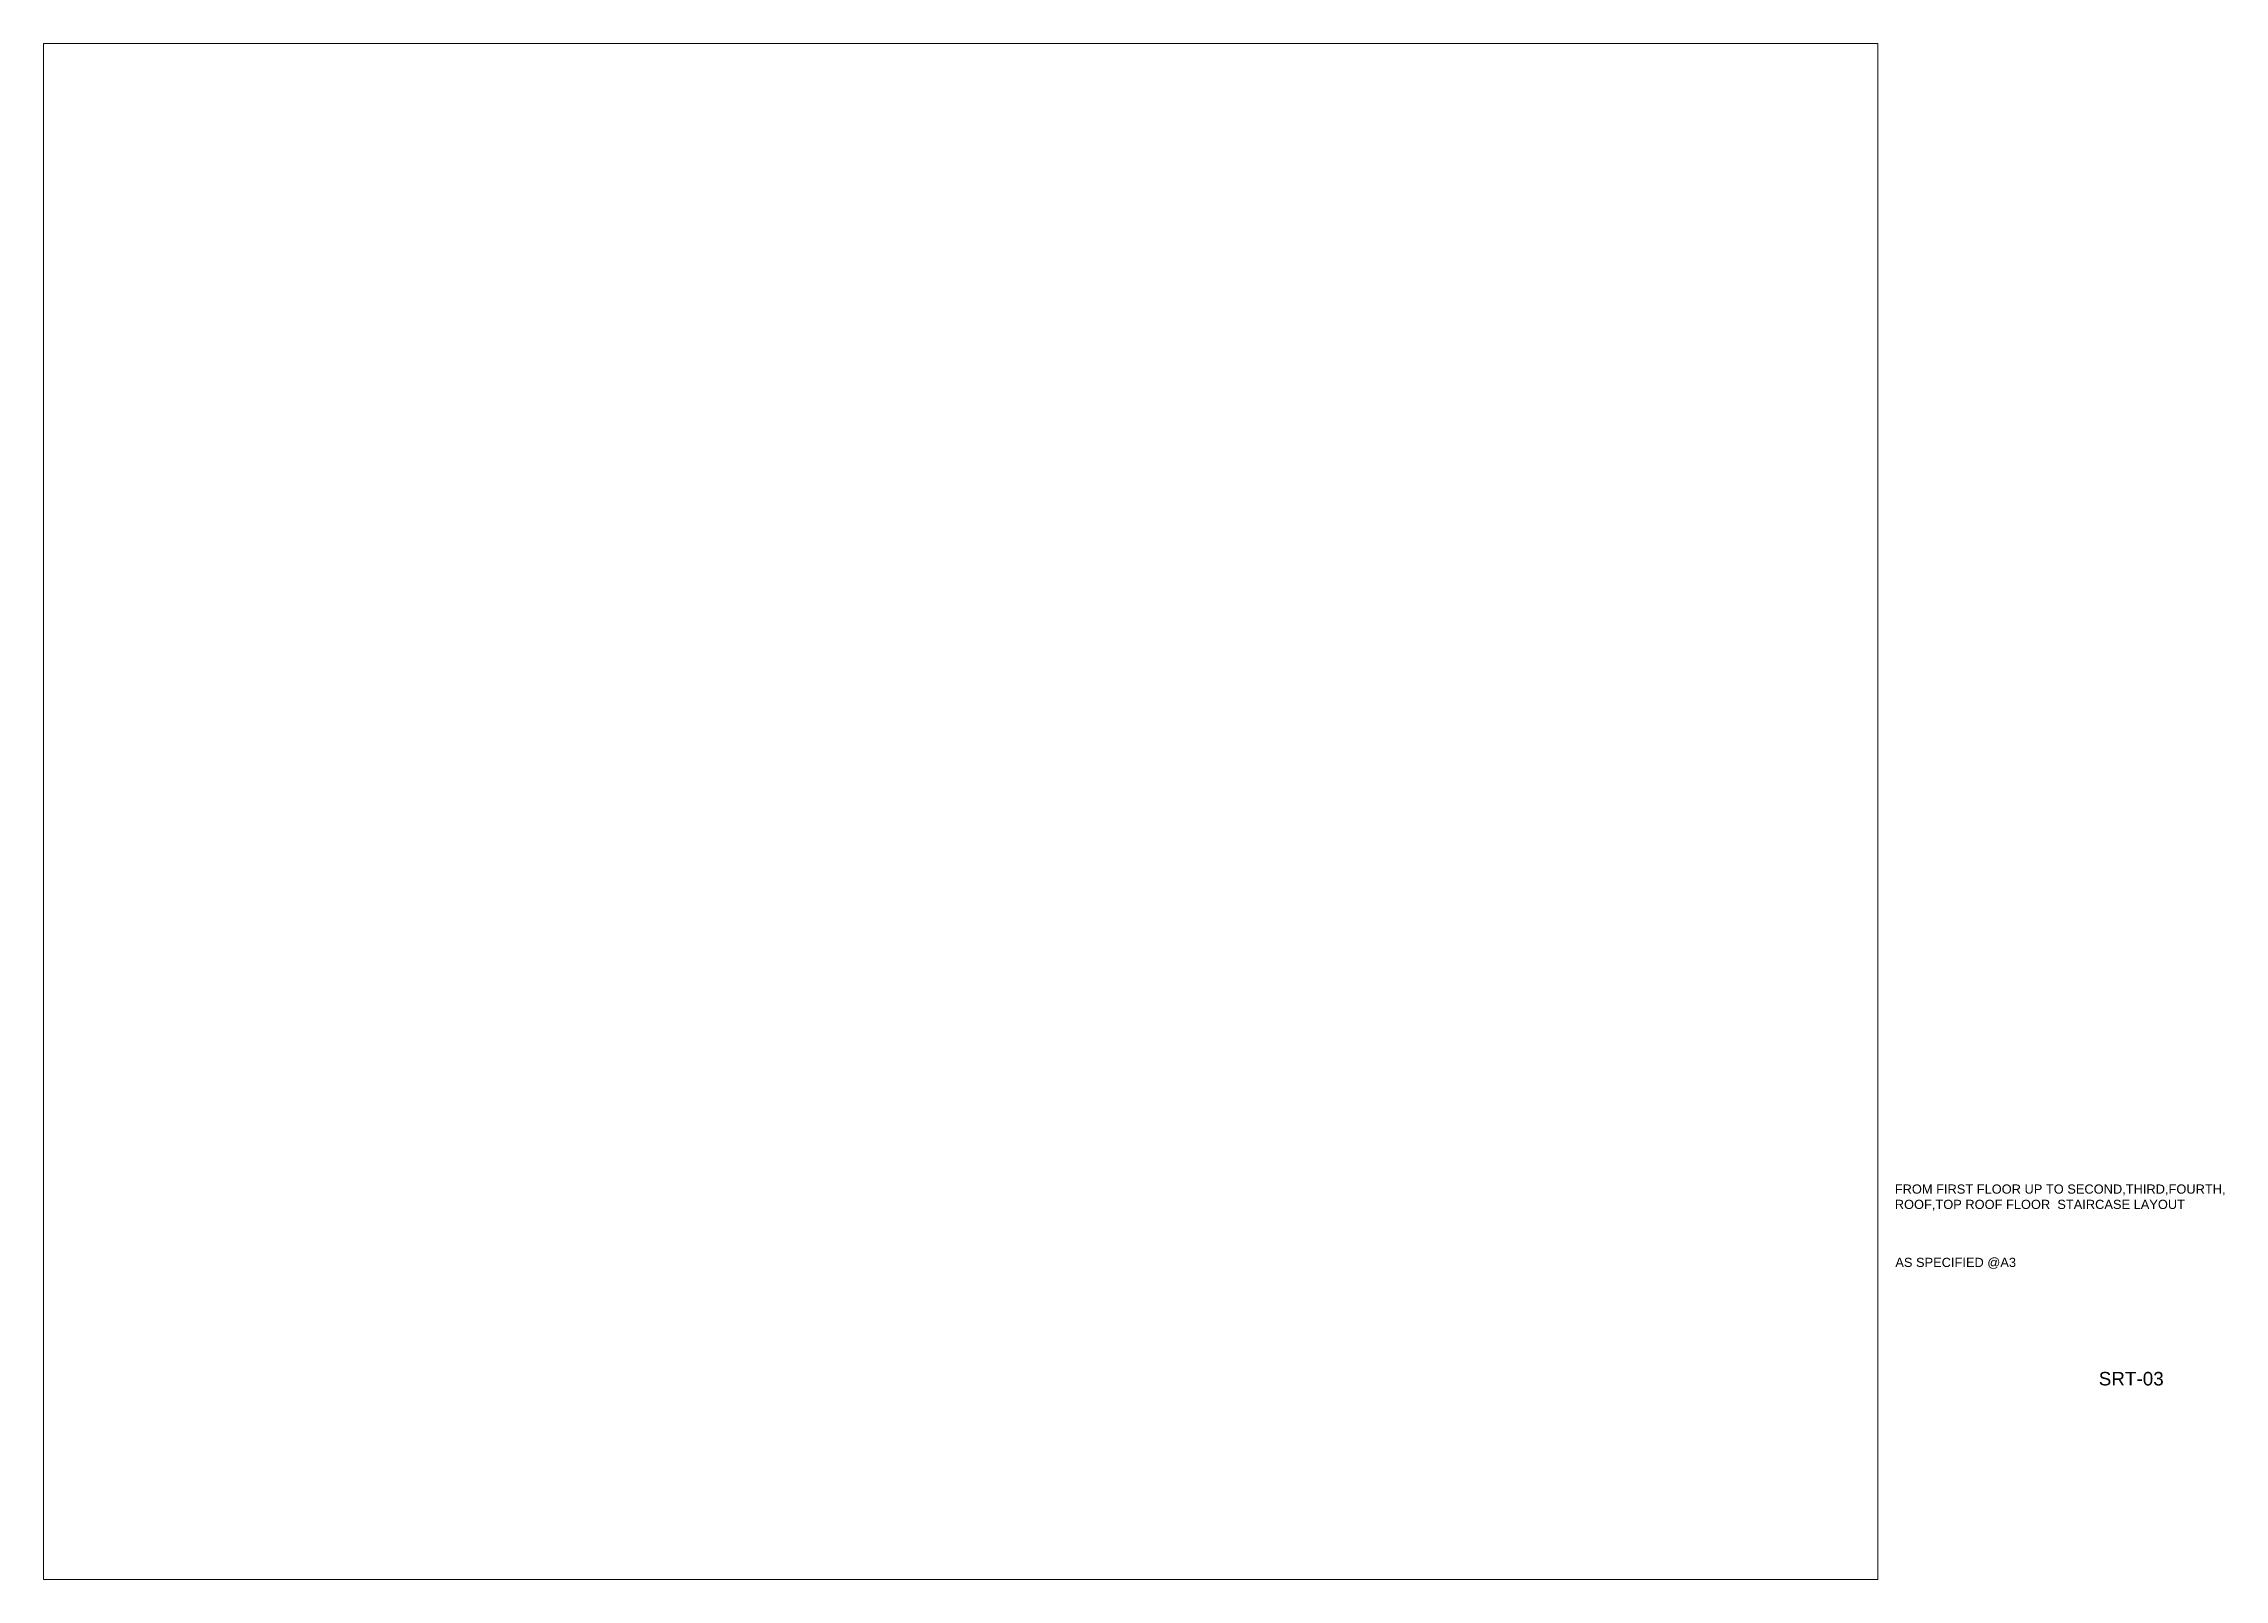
# Paper-space layout 'S3' of a CAD drawing. Header units: millimetres. Extents: x 7 to 411, y 11 to 295.
import ezdxf

# ---------------------------------------------------------------- set-up
doc = ezdxf.new("R2010")
doc.units = ezdxf.units.MM
doc.header["$MEASUREMENT"] = 0
for name, color, linetype, lineweight in [('DIM', 174, 'Continuous', 0), ('G-ANNO-TTLB', 6, 'Continuous', 9), ('label', 7, 'Continuous', 0)]:
    doc.layers.add(name, color=color, linetype=linetype, lineweight=lineweight)
doc.styles.add('ARIAL', font='arial.ttf', dxfattribs={"height": 2.2})
doc.styles.get("Standard").update_dxf_attribs({"font": 'arial.ttf'})

psp = doc.layouts.new('S3')

# ---------------------------------------------------------------- texts
at = {"layer": 'DIM', "ltscale": 1000, "insert": (350.03, 83.86), "char_height": 1.7, "attachment_point": 1}
psp.add_mtext_dynamic_manual_height_columns('FROM FIRST FLOOR UP TO SECOND,THIRD,FOURTH,\\PROOF,TOP ROOF FLOOR  STAIRCASE LAYOUT ', width=88.1596, gutter_width=14.53, heights=[0], dxfattribs=at)
at = {"layer": 'G-ANNO-TTLB', "color": 0, "insert": (387.77, 49.17), "char_height": 2.5, "width": 14.1097, "attachment_point": 1, "style": 'ARIAL'}
psp.add_mtext('SRT-03', dxfattribs=at)
at = {"layer": 'label', "insert": (350.13, 70.29), "char_height": 1.7, "width": 32.352, "attachment_point": 1}
psp.add_mtext('AS SPECIFIED @A3', dxfattribs=at)

# ---------------------------------------------------------------- viewports
at = {"layer": 'Defpoints'}
psp.add_viewport(center=(177.19, 152.87), size=(339.43, 284.1732), view_center_point=(784995.0991, -611989.3386), view_height=35521.64805, dxfattribs=at)

doc.saveas('drawing.dxf')
